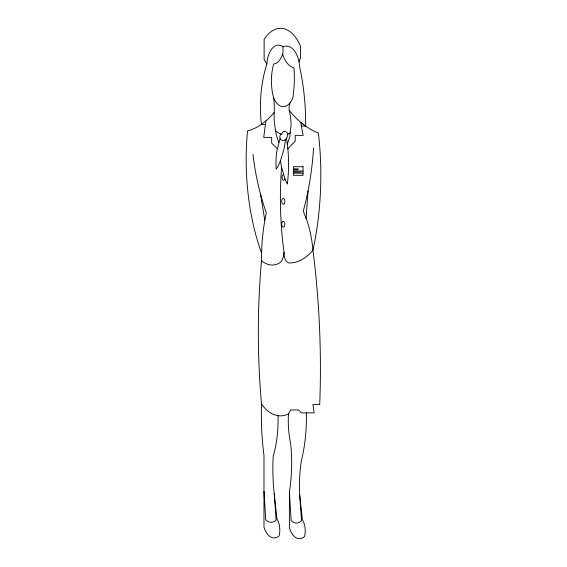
<?xml version="1.0" encoding="UTF-8"?>
<svg xmlns="http://www.w3.org/2000/svg" width="567" height="567" viewBox="0 0 567 567"><rect width="100%" height="100%" fill="white"/><g stroke="black" fill="none" stroke-linecap="round" stroke-linejoin="round"><path stroke-width="0.85" d="M277.979 415.625A77.764 43.135 90 0 1 273.159 456.555A131.183 72.767 90 0 0 274.222 493.779L276.98 519.103A14.338 7.952 -90 0 1 279.134 535.858A20.788 11.531 -90 0 1 263.981 527.133L263.981 455.457A178.825 99.204 -90 0 1 261.515 404.037A450.864 250.111 90 0 1 261.515 260.678L261.6 252.513A128.546 71.307 -90 0 1 264.81 220.421L266.313 212.71A174.898 97.021 90 0 1 260.565 194.297A174.898 97.021 -90 0 1 252.96 154.408M313.551 147.952A191.022 105.965 -90 0 1 308.03 190.902L306.123 218.295M281.586 167.35L281.53 168.016A225.609 125.151 -90 0 0 284.046 252.358A9.696 5.379 90 0 0 289.383 262.975A76.354 42.355 90 0 0 312.941 250.196A205.119 113.79 -90 0 0 318.399 133.054A144.791 80.323 -90 0 1 305.634 126.165L300.737 122.352A144.791 80.323 -90 0 1 289.191 110.338A9.724 5.394 90 0 1 290.141 102.655L291.551 100.529A8.108 4.501 -90 0 0 292.586 98.452L292.877 97.46A8.108 4.501 -90 0 0 293.16 95.866L293.649 91.443A71.683 39.761 90 0 0 293.961 67.827A27.946 15.5 -90 0 1 282.572 54.156L283.025 52.561L283.025 46.827A24.487 13.587 90 0 1 299.015 61.47L299.922 68.316A151.956 84.292 90 0 1 305.634 126.165L301.41 125.994M287.349 144.103L289.765 136.519L291.034 125.243A32.149 17.832 90 0 0 289.191 110.338M290.439 132.862L287.923 134.046A8.881 4.926 -90 0 1 286.519 138.164L285.407 139.553L285.081 142.381A51.98 28.832 -90 0 1 283.592 150.616L280.459 160.681A51.98 28.832 90 0 1 276.179 169.257A44.8 24.849 -90 0 1 276.951 150.645L280.077 138.511M282.572 54.156A19.717 10.936 -90 0 1 273.62 64.043A37.989 21.071 -90 0 0 273.684 98.034A52.058 28.874 -90 0 1 274.244 112.443A117.553 65.212 90 0 1 265.873 120.962L263.719 137.412L271.671 137.412L271.671 143.153L277.306 148.689M284.981 178.775L284.96 178.846A51.016 28.3 -90 0 0 287.349 184.013A93.186 51.689 -90 0 0 287.916 149.468L286.519 138.164M299.015 61.47L300.517 57.699L300.517 46.232A45.084 25.012 90 0 0 264.13 39.421L264.13 59.492L266.894 64.043A84.299 46.763 -90 0 0 261.444 124.364A117.553 65.212 90 0 1 247.51 130.934A171.404 95.086 90 0 0 261.089 251.769L261.6 252.513M306.315 412.861A105.008 58.252 -90 0 1 301.375 460.787A92.797 51.477 90 0 0 299.638 494.516L302.395 519.84A14.338 7.952 90 0 1 304.55 536.595A20.788 11.531 90 0 1 289.404 527.87L289.404 492.036A105.008 58.252 -90 0 0 290.63 443.337A62.724 34.793 90 0 1 288.475 413.953L290.743 409.927L298.696 409.927L301.424 412.861L314.153 412.861L312.941 404.54L319.717 404.54A525.411 291.459 90 0 0 312.941 250.196A80.939 44.899 -90 0 0 306.74 220.003L303.253 211.229A191.022 105.965 90 0 0 308.03 190.902M287.859 148.859L295.201 141.126L295.201 135.393L303.161 135.393L300.737 122.352L305.634 126.165M265.873 120.962L261.444 124.364L265.406 124.527M288.475 413.953L286.158 414.902A55.438 30.753 -90 0 1 279.056 415.795L276.689 415.427A55.438 30.753 -90 0 1 261.515 404.037M283.486 174.565L283.174 174.636A2.87 1.588 -90 0 0 282.323 179.158A2.87 1.588 -90 0 0 284.96 178.846L281.53 167.081A51.016 28.3 90 0 1 280.459 160.681M293.5 168.86L298.27 168.86M293.5 169.788L298.27 169.788M293.5 171.014L303.04 171.014M293.5 172.085L301.07 172.085M293.5 173.162L303.04 173.162M278.737 142.65L276.03 133.847L274.414 123.344A45.105 25.019 -90 0 1 274.244 112.443M260.565 194.297L264.81 220.421M299.638 494.516L301.545 520.754A19.356 10.738 90 0 1 291.154 520.527L289.404 492.036M274.222 493.779L276.129 520.017A19.356 10.738 -90 0 1 265.739 519.79L263.981 491.298M290.141 102.655A21.503 11.928 90 0 1 273.684 98.034M261.515 260.678A44.8 24.849 90 0 0 278.943 263.357A12.694 7.045 90 0 0 284.046 252.358M266.894 64.043A20.901 11.595 90 0 1 283.025 46.827M275.335 130.431A34.013 18.867 90 0 0 281.459 134.209A7.364 4.082 90 0 1 287.923 134.046M281.459 134.209A2.87 1.588 -90 0 0 279.864 137.079A2.87 1.588 -90 0 0 281.459 139.943A8.881 4.926 90 0 0 285.407 139.553M303.04 166.712L293.5 166.712L293.5 175.309L303.04 175.309L303.04 166.712M284.386 203.347A2.87 1.588 -90 0 0 283.67 198.549A2.87 1.588 -90 0 0 281.721 202.065A2.87 1.588 -90 0 0 284.386 203.347M281.863 222.781A2.87 1.588 90 0 0 283.245 227.076A2.87 1.588 90 0 0 284.62 222.781A2.87 1.588 90 0 0 281.863 222.781"/></g></svg>
